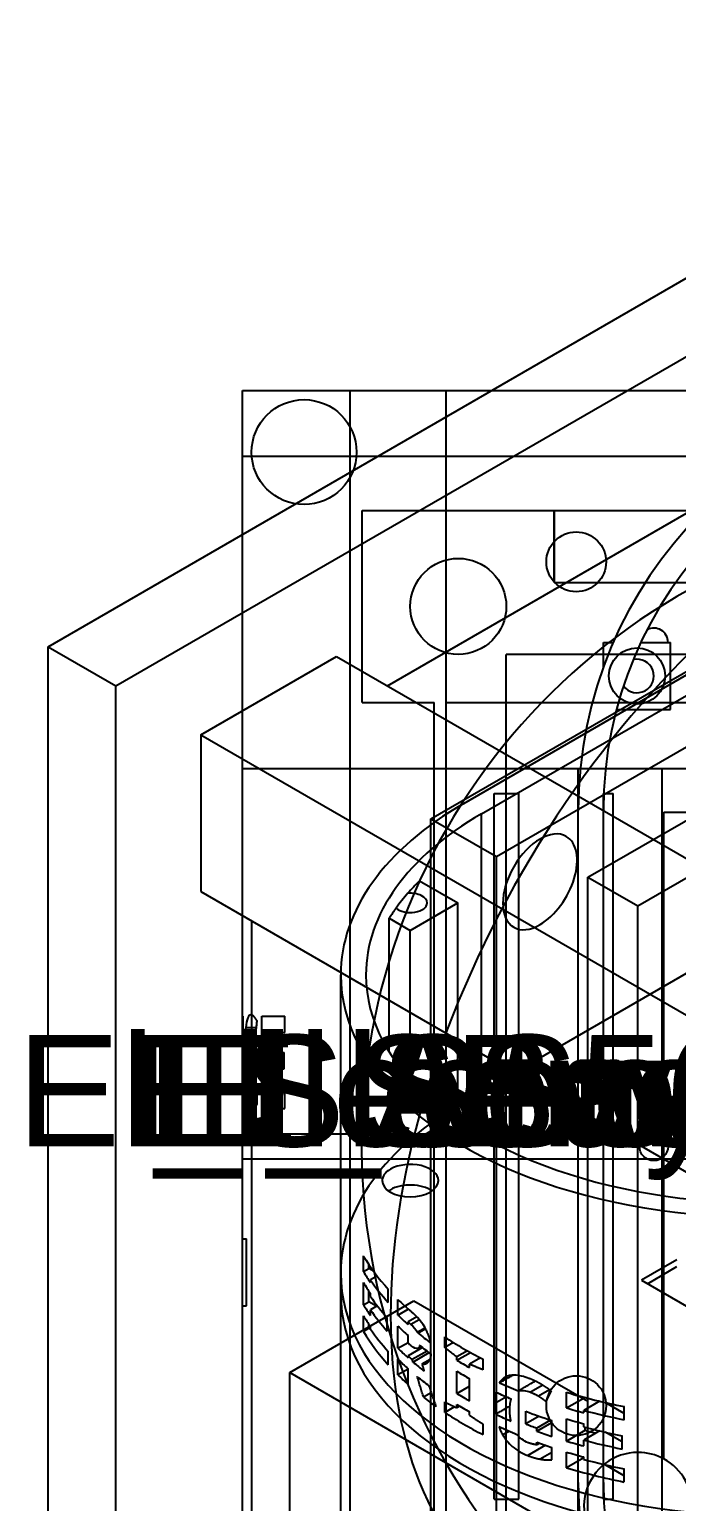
# Model space of a CAD drawing. Header units: millimetres. Extents: x 179.6 to 240.5, y 113.4 to 183.6.
# Drawn here: x 179.56 to 199.9, y 137.34 to 183.59 of the extents above; entities that cross this region are included whole.
import ezdxf
from ezdxf.enums import TextEntityAlignment as Align

# ---------------------------------------------------------------- set-up
doc = ezdxf.new("R2010")
doc.units = ezdxf.units.MM
for name, color, linetype in [('A_08_Bay_Brackets_Bay_Lid', 7, 'CONTINUOUS'), ('A_08_Bay_Brackets_El_AS5600_Cap', 7, 'CONTINUOUS'), ('A_08_Bay_Brackets_El_Servo_Bracket', 7, 'CONTINUOUS'), ('A_08_Bay_Brackets_El_Servo_Sleeve', 7, 'CONTINUOUS'), ('A_08_Bay_Brackets_El_Sleeve_Backplate', 7, 'CONTINUOUS'), ('A_08_Bay_Brackets_Electronics_Bay', 7, 'CONTINUOUS'), ('V_08_Bay_Brackets_Bay_Lid_0', 7, 'CONTINUOUS'), ('V_08_Bay_Brackets_Bay_Lid_1', 7, 'CONTINUOUS'), ('V_08_Bay_Brackets_Bay_Lid_2', 7, 'CONTINUOUS'), ('V_08_Bay_Brackets_Bay_Lid_3', 7, 'CONTINUOUS'), ('V_08_Bay_Brackets_El_AS5600_Cap_2', 7, 'CONTINUOUS'), ('V_08_Bay_Brackets_El_AS5600_Cap_3', 7, 'CONTINUOUS'), ('V_08_Bay_Brackets_El_Servo_Bracket_2', 7, 'CONTINUOUS'), ('V_08_Bay_Brackets_El_Servo_Bracket_3', 7, 'CONTINUOUS'), ('V_08_Bay_Brackets_El_Servo_Sleeve_0', 7, 'CONTINUOUS'), ('V_08_Bay_Brackets_El_Servo_Sleeve_1', 7, 'CONTINUOUS'), ('V_08_Bay_Brackets_El_Servo_Sleeve_2', 7, 'CONTINUOUS'), ('V_08_Bay_Brackets_El_Servo_Sleeve_3', 7, 'CONTINUOUS'), ('V_08_Bay_Brackets_El_Sleeve_Backplate_2', 7, 'CONTINUOUS'), ('V_08_Bay_Brackets_El_Sleeve_Backplate_3', 7, 'CONTINUOUS'), ('V_08_Bay_Brackets_Electronics_Bay_0', 7, 'CONTINUOUS'), ('V_08_Bay_Brackets_Electronics_Bay_1', 7, 'CONTINUOUS'), ('V_08_Bay_Brackets_Electronics_Bay_2', 7, 'CONTINUOUS'), ('V_08_Bay_Brackets_Electronics_Bay_3', 7, 'CONTINUOUS')]:
    doc.layers.add(name, color=color, linetype=linetype)
doc.styles.get("Standard").update_dxf_attribs({"font": 'arial.ttf'})

msp = doc.modelspace()

# ---------------------------------------------------------------- linework, layer by layer
at = {"layer": 'V_08_Bay_Brackets_Bay_Lid_0'}
msp.add_line((196.806, 148.104), (196.806, 148.896), dxfattribs=at)
for points in [[(196.806, 148.896), (197.136, 148.896), (198.112, 148.896), (199.684, 148.896), (201.773, 148.896), (204.275, 148.896), (207.064, 148.896), (210, 148.896), (212.936, 148.896), (215.725, 148.896), (218.227, 148.896), (220.316, 148.896), (221.888, 148.896), (222.864, 148.896), (223.194, 148.896)], [(196.806, 148.104), (197.136, 148.104), (198.112, 148.104), (199.684, 148.104), (201.773, 148.104), (204.275, 148.104), (207.064, 148.104), (210, 148.104), (212.936, 148.104), (215.725, 148.104), (218.227, 148.104), (220.316, 148.104), (221.888, 148.104), (222.864, 148.104), (223.194, 148.104)]]:
    msp.add_open_spline(points, degree=1, dxfattribs=at)
at = {"layer": 'V_08_Bay_Brackets_Bay_Lid_1'}
msp.add_line((196.806, 137.944), (196.806, 159.056), dxfattribs=at)
msp.add_circle((198.653, 163.278), 0.884, dxfattribs=at)
for centre, start, end in [((210, 159.056), 0, 180), ((210, 137.944), 180, 0)]:
    msp.add_arc(centre, 13.194, start, end, dxfattribs=at)
at = {"layer": 'V_08_Bay_Brackets_Bay_Lid_2'}
for p, q in [((186.25, 148.104), (186.25, 148.896)), ((199.444, 148.104), (199.444, 148.896)), ((199.444, 148.896), (220.556, 148.896)), ((199.444, 148.104), (220.556, 148.104))]:
    msp.add_line(p, q, dxfattribs=at)
for points in [[(186.25, 148.896), (186.333, 148.896), (186.581, 148.896), (186.99, 148.896), (187.557, 148.896), (188.272, 148.896), (189.129, 148.896), (190.115, 148.896), (191.218, 148.896), (192.425, 148.896), (193.72, 148.896), (195.087, 148.896), (196.508, 148.896), (197.967, 148.896), (199.444, 148.896)], [(186.25, 148.104), (186.333, 148.104), (186.581, 148.104), (186.99, 148.104), (187.557, 148.104), (188.272, 148.104), (189.129, 148.104), (190.115, 148.104), (191.218, 148.104), (192.425, 148.104), (193.72, 148.104), (195.087, 148.104), (196.508, 148.104), (197.967, 148.104), (199.444, 148.104)]]:
    msp.add_open_spline(points, degree=1, dxfattribs=at)
at = {"layer": 'V_08_Bay_Brackets_Bay_Lid_3'}
for p, q in [((193.206, 149.901), (208.134, 158.519)), ((199.909, 144.937), (198.795, 144.293)), ((189.342, 143.868), (189.342, 144.514)), ((198.981, 144.185), (199.909, 144.721)), ((198.795, 144.293), (202.153, 142.354))]:
    msp.add_line(p, q, dxfattribs=at)
for centre, major_axis, start_param, end_param in [((202.536, 144.514), (13.194, 0), 2.356194, 3.141593), ((191.527, 147.423), (-0.884, 0), -0.785398, 0), ((191.527, 147.423), (-0.884, 0), -3.141593, -0.785398), ((191.527, 147.423), (-0.884, 0), 0, -3.141593), ((191.527, 146.776), (-0.884, 0), -0.785398, -0.685719), ((191.527, 146.776), (-0.884, 0), -2.455873, -0.785398), ((202.536, 144.514), (13.194, 0), 3.141593, 5.497787), ((202.536, 143.868), (13.194, 0), 3.141593, 5.497787)]:
    msp.add_ellipse(centre, major_axis=major_axis, ratio=0.57735, start_param=start_param, end_param=end_param, dxfattribs=at)
at = {"layer": 'V_08_Bay_Brackets_El_AS5600_Cap_2'}
for p, q in [((199.5, 138.679), (199.5, 159)), ((199.5, 159), (206, 159))]:
    msp.add_line(p, q, dxfattribs=at)
for centre, radius, start, end in [((210, 148.5), 20, 101.537, -90), ((198.686, 137.186), 1.7, 90, 28.5974), ((198.686, 137.186), 1.7, 61.4026, 90), ((198.686, 137.186), 1.7, 28.5974, 61.4026)]:
    msp.add_arc(centre, radius, start, end, dxfattribs=at)
at = {"layer": 'V_08_Bay_Brackets_El_AS5600_Cap_3'}
msp.add_ellipse((205.05, 151.358), major_axis=(10, 17.321), ratio=0.57735, start_param=0, end_param=-3.141593, dxfattribs=at)
at = {"layer": 'V_08_Bay_Brackets_El_Servo_Bracket_2'}
for p, q in [((186.25, 170.179), (233.75, 170.179)), ((186.25, 126.821), (186.25, 170.179))]:
    msp.add_line(p, q, dxfattribs=at)
for centre in [(196.744, 166.865), (196.744, 140.353)]:
    msp.add_circle(centre, 0.939, dxfattribs=at)
at = {"layer": 'V_08_Bay_Brackets_El_Servo_Bracket_3'}
for p, q in [((197.112, 156.956), (230.699, 176.348)), ((198.674, 156.054), (232.262, 175.446)), ((197.112, 156.956), (198.674, 156.054)), ((197.112, 135.986), (197.112, 156.956)), ((198.674, 120.652), (198.674, 156.054)), ((187.738, 141.397), (191.644, 143.652)), ((191.644, 143.652), (197.112, 140.495)), ((187.738, 141.397), (197.112, 135.986)), ((187.738, 126.966), (187.738, 141.397))]:
    msp.add_line(p, q, dxfattribs=at)
at = {"layer": 'V_08_Bay_Brackets_El_Servo_Sleeve_0'}
for p, q in [((189.643, 172.25), (192.659, 172.25)), ((189.643, 124.75), (189.643, 172.25)), ((192.659, 124.75), (192.659, 172.25)), ((192.659, 168.48), (230.357, 168.48)), ((192.659, 162.448), (230.357, 162.448))]:
    msp.add_line(p, q, dxfattribs=at)
at = {"layer": 'V_08_Bay_Brackets_El_Servo_Sleeve_1'}
for p, q in [((189.643, 124.75), (189.643, 172.25)), ((189.643, 172.25), (192.659, 172.25)), ((192.659, 124.75), (192.659, 172.25)), ((192.659, 168.48), (230.357, 168.48)), ((192.659, 162.448), (230.357, 162.448))]:
    msp.add_line(p, q, dxfattribs=at)
at = {"layer": 'V_08_Bay_Brackets_El_Servo_Sleeve_2'}
for p, q in [((186.25, 124.75), (186.25, 172.25)), ((186.25, 172.25), (233.75, 172.25)), ((190.02, 162.448), (190.02, 168.48)), ((190.02, 168.48), (196.052, 168.48)), ((196.052, 166.218), (196.052, 168.48)), ((196.052, 168.48), (196.052, 167.349)), ((196.052, 167.349), (196.052, 166.218)), ((196.052, 166.218), (223.948, 166.218)), ((196.052, 166.218), (223.948, 166.218)), ((194.544, 133.044), (194.544, 163.956)), ((225.456, 163.956), (194.544, 163.956)), ((190.02, 162.448), (192.282, 162.448)), ((192.282, 134.552), (192.282, 162.448))]:
    msp.add_line(p, q, dxfattribs=at)
msp.add_circle((193.036, 165.464), 1.508, dxfattribs=at)
at = {"layer": 'V_08_Bay_Brackets_El_Servo_Sleeve_3'}
for p, q in [((180.144, 164.198), (213.732, 183.59)), ((182.277, 162.967), (215.864, 182.359)), ((190.807, 162.967), (208.934, 173.432)), ((180.144, 164.198), (182.277, 162.967)), ((180.144, 125.415), (180.144, 164.198)), ((184.943, 161.428), (189.208, 163.89)), ((189.208, 163.89), (215.864, 148.5)), ((182.277, 124.183), (182.277, 162.967)), ((184.943, 161.428), (184.943, 156.503)), ((184.943, 161.428), (211.599, 146.038)), ((184.943, 156.503), (211.599, 141.113)), ((186.542, 155.58), (186.542, 134.649))]:
    msp.add_line(p, q, dxfattribs=at)
at = {"layer": 'V_08_Bay_Brackets_El_Sleeve_Backplate_2'}
for p, q in [((186.25, 124.75), (186.25, 172.25)), ((186.25, 172.25), (233.75, 172.25))]:
    msp.add_line(p, q, dxfattribs=at)
msp.add_circle((188.189, 170.311), 1.648, dxfattribs=at)
at = {"layer": 'V_08_Bay_Brackets_El_Sleeve_Backplate_3'}
for p, q in [((192.178, 158.79), (225.766, 178.181)), ((194.234, 157.602), (227.822, 176.994)), ((192.178, 120.006), (192.178, 158.79)), ((192.178, 158.79), (194.234, 157.602)), ((194.234, 118.819), (194.234, 157.602))]:
    msp.add_line(p, q, dxfattribs=at)
for start_param, end_param in [(0, -3.141593), (-2.356194, 0), (-3.141593, -2.356194)]:
    msp.add_ellipse((195.605, 156.811), major_axis=(0.824, 1.427), ratio=0.57735, start_param=start_param, end_param=end_param, dxfattribs=at)
at = {"layer": 'V_08_Bay_Brackets_Electronics_Bay_0'}
for p, q in [((196.806, 136.625), (196.806, 160.375)), ((197.597, 137.417), (197.597, 159.583)), ((197.597, 159.583), (197.907, 159.583)), ((197.907, 137.417), (197.907, 159.583)), ((197.597, 137.417), (197.907, 137.417))]:
    msp.add_line(p, q, dxfattribs=at)
msp.add_open_spline([(196.806, 160.375), (197.136, 160.375), (198.112, 160.375), (199.684, 160.375), (201.773, 160.375), (204.275, 160.375), (207.064, 160.375), (210, 160.375), (212.936, 160.375), (215.725, 160.375), (218.227, 160.375), (220.316, 160.375), (221.888, 160.375), (222.864, 160.375), (223.194, 160.375)], degree=1, dxfattribs=at)
at = {"layer": 'V_08_Bay_Brackets_Electronics_Bay_1'}
for p, q in [((197.597, 163.557), (197.597, 164.333)), ((197.597, 164.333), (197.907, 164.333)), ((198.776, 164.333), (199.708, 164.333)), ((199.708, 162.222), (199.708, 164.333)), ((198.008, 162.222), (199.708, 162.222)), ((196.806, 137.944), (196.806, 159.056)), ((197.597, 137.944), (197.597, 159.056))]:
    msp.add_line(p, q, dxfattribs=at)
msp.add_circle((199.181, 148.5), 0.449, dxfattribs=at)
for centre, radius, start, end in [((210, 159.056), 13.194, 0, 180), ((210, 159.056), 12.403, 0, 180), ((199.181, 164.333), 0.449, 0, 117.7651), ((198.653, 163.278), 0.528, -143.4275, 102.6077), ((210, 137.944), 13.194, 180, 0), ((210, 137.944), 12.403, 180, 0)]:
    msp.add_arc(centre, radius, start, end, dxfattribs=at)
at = {"layer": 'V_08_Bay_Brackets_Electronics_Bay_2'}
for p, q in [((186.25, 152.59), (186.25, 160.375)), ((199.444, 136.625), (199.444, 160.375)), ((199.444, 160.375), (220.556, 160.375)), ((194.167, 159.583), (194.943, 159.583)), ((194.167, 137.417), (194.167, 159.583)), ((194.943, 137.417), (194.943, 159.583)), ((186.276, 152.184), (186.276, 152.59)), ((186.681, 152.226), (186.355, 152.226)), ((186.859, 151.989), (186.859, 152.59)), ((187.59, 152.082), (187.59, 152.59)), ((186.25, 151.566), (186.25, 151.989)), ((186.252, 151.989), (186.252, 152.119)), ((186.67, 152.123), (186.528, 152.123)), ((186.667, 152.088), (186.591, 152.088)), ((186.859, 151.989), (187.053, 151.989)), ((187.053, 151.989), (187.053, 152.082)), ((186.252, 150.711), (186.252, 151.566)), ((186.493, 150.834), (186.493, 151.322)), ((186.711, 151.322), (186.493, 151.322)), ((186.711, 150.711), (186.711, 151.322)), ((186.859, 150.711), (186.859, 151.566)), ((186.859, 151.566), (187.053, 151.566)), ((187.053, 151.448), (187.053, 151.566)), ((187.56, 150.94), (187.56, 151.448)), ((186.389, 151.106), (186.316, 151.106)), ((186.578, 150.711), (186.578, 150.834)), ((186.711, 150.834), (186.578, 150.834)), ((187.053, 150.711), (187.053, 150.94)), ((186.25, 150.289), (186.25, 150.711)), ((186.578, 150.711), (186.711, 150.711)), ((186.859, 150.711), (187.053, 150.711)), ((186.252, 150.159), (186.252, 150.289)), ((186.276, 149.688), (186.276, 150.094)), ((186.711, 150.039), (186.352, 150.039)), ((186.711, 150.147), (186.51, 150.147)), ((186.711, 150.159), (186.545, 150.159)), ((186.578, 150.188), (186.578, 150.289)), ((186.578, 150.289), (186.711, 150.289)), ((186.711, 150.188), (186.578, 150.188)), ((186.711, 149.813), (186.711, 150.289)), ((186.859, 149.688), (186.859, 150.289)), ((186.859, 150.289), (187.053, 150.289)), ((187.053, 150.196), (187.053, 150.289)), ((187.59, 149.688), (187.59, 150.196)), ((186.25, 145.597), (186.25, 149.688)), ((186.38, 143.486), (186.38, 145.597)), ((186.25, 136.625), (186.25, 143.486)), ((194.167, 137.417), (194.943, 137.417))]:
    msp.add_line(p, q, dxfattribs=at)
for points, degree in [([(186.25, 160.375), (186.333, 160.375), (186.581, 160.375), (186.99, 160.375), (187.557, 160.375), (188.272, 160.375), (189.129, 160.375), (190.115, 160.375), (191.218, 160.375), (192.425, 160.375), (193.72, 160.375), (195.087, 160.375), (196.508, 160.375), (197.967, 160.375), (199.444, 160.375)], 1), ([(186.611, 152.582), (186.561, 152.631), (186.516, 152.631)], 2), ([(186.25, 152.59), (186.25, 152.59), (186.276, 152.59)], 2), ([(186.276, 152.184), (186.258, 152.151), (186.252, 152.119)], 2), ([(186.355, 152.226), (186.343, 152.113), (186.336, 151.989)], 2), ([(186.704, 152.452), (186.659, 152.535), (186.611, 152.582)], 2), ([(186.704, 152.452), (186.657, 151.989)], 1), ([(186.859, 152.59), (187.157, 152.59), (187.59, 152.59)], 2), ([(186.25, 151.989), (186.252, 151.989)], 1), ([(186.336, 151.989), (186.378, 151.989), (186.441, 151.989)], 2), ([(186.441, 151.989), (186.473, 152.125), (186.528, 152.123)], 2), ([(186.528, 152.123), (186.558, 152.122), (186.591, 152.088)], 2), ([(186.591, 152.088), (186.623, 152.055), (186.652, 151.989)], 2), ([(186.652, 151.989), (186.657, 151.989)], 1), ([(186.652, 151.989), (186.657, 151.989)], 1), ([(186.859, 151.989), (186.95, 151.989), (187.053, 151.989)], 2), ([(187.053, 152.082), (187.289, 152.082), (187.59, 152.082)], 2), ([(186.25, 151.566), (186.252, 151.566)], 1), ([(186.321, 151.566), (186.316, 151.338), (186.316, 151.106)], 2), ([(186.321, 151.566), (186.352, 151.566), (186.397, 151.566)], 2), ([(186.321, 151.566), (186.397, 151.566)], 1), ([(186.389, 151.119), (186.389, 151.346), (186.397, 151.566)], 2), ([(186.493, 151.322), (186.585, 151.322), (186.711, 151.322)], 2), ([(186.859, 151.566), (186.95, 151.566), (187.053, 151.566)], 2), ([(187.053, 151.448), (187.277, 151.448), (187.56, 151.448)], 2), ([(186.316, 151.106), (186.316, 150.908), (186.319, 150.711)], 2), ([(186.396, 150.711), (186.389, 150.912), (186.389, 151.119)], 2), ([(186.493, 150.834), (186.532, 150.834), (186.578, 150.834)], 2), ([(187.053, 150.94), (187.277, 150.94), (187.56, 150.94)], 2), ([(186.25, 150.711), (186.252, 150.711)], 1), ([(186.319, 150.711), (186.351, 150.711), (186.396, 150.711)], 2), ([(186.578, 150.711), (186.639, 150.711), (186.711, 150.711)], 2), ([(186.859, 150.711), (186.95, 150.711), (187.053, 150.711)], 2), ([(186.25, 150.289), (186.252, 150.289)], 1), ([(186.252, 150.159), (186.258, 150.127), (186.276, 150.094)], 2), ([(186.333, 150.289), (186.373, 150.289), (186.432, 150.289)], 2), ([(186.333, 150.289), (186.34, 150.158), (186.352, 150.039)], 2), ([(186.51, 150.147), (186.477, 150.144), (186.449, 150.196), (186.432, 150.289)], 3), ([(186.545, 150.159), (186.528, 150.147), (186.51, 150.147)], 2), ([(186.578, 150.188), (186.561, 150.171), (186.545, 150.159)], 2), ([(186.578, 150.289), (186.639, 150.289), (186.711, 150.289)], 2), ([(186.859, 150.289), (186.95, 150.289), (187.053, 150.289)], 2), ([(187.053, 150.196), (187.289, 150.196), (187.59, 150.196)], 2), ([(186.25, 149.688), (186.25, 149.688), (186.276, 149.688)], 2), ([(186.507, 149.647), (186.554, 149.646), (186.605, 149.684)], 2), ([(186.605, 149.684), (186.657, 149.724), (186.711, 149.813)], 2), ([(186.859, 149.688), (187.157, 149.688), (187.59, 149.688)], 2), ([(186.25, 145.597), (186.25, 145.597), (186.38, 145.597)], 2), ([(186.25, 143.486), (186.25, 143.486), (186.38, 143.486)], 2)]:
    msp.add_open_spline(points, degree=degree, dxfattribs=at)
for points, knots in [([(186.516, 152.631), (186.477, 152.633), (186.445, 152.602), (186.418, 152.539), (186.388, 152.469), (186.369, 152.355), (186.355, 152.226)], [0, 0, 0, 0, 0.475261, 0.475261, 0.475261, 1, 1, 1, 1]), ([(186.352, 150.039), (186.363, 149.925), (186.38, 149.825), (186.403, 149.757), (186.431, 149.681), (186.466, 149.644), (186.507, 149.647)], [0, 0, 0, 0, 0.466861, 0.466861, 0.466861, 1, 1, 1, 1])]:
    msp.add_open_spline(points, degree=3, knots=knots, dxfattribs=at)
at = {"layer": 'V_08_Bay_Brackets_Electronics_Bay_3'}
for p, q in [((193.206, 159.273), (208.134, 167.892)), ((193.766, 158.95), (208.694, 167.569)), ((193.766, 148.823), (193.766, 158.95)), ((191.818, 156.843), (193.02, 156.149)), ((191.449, 156.45), (191.449, 156.453)), ((191.081, 155.986), (191.081, 155.988)), ((191.527, 155.287), (193.02, 156.149)), ((193.02, 149.294), (193.02, 156.149)), ((190.868, 151.459), (190.868, 155.668)), ((190.868, 155.668), (191.527, 155.287)), ((191.527, 150.589), (191.527, 155.287)), ((189.342, 134.495), (189.342, 153.887)), ((190.057, 144.565), (190.057, 145.056)), ((190.229, 144.664), (190.229, 144.784)), ((190.057, 144.565), (190.229, 144.664)), ((190.369, 144.583), (190.229, 144.664)), ((190.488, 144.425), (190.275, 144.302)), ((190.275, 144.226), (190.275, 144.302)), ((190.057, 143.522), (190.057, 144.22)), ((190.229, 143.621), (190.229, 143.948)), ((190.275, 143.784), (190.275, 143.881)), ((190.834, 143.596), (190.834, 144.011)), ((190.057, 143.522), (190.229, 143.621)), ((190.47, 143.482), (190.229, 143.621)), ((190.488, 143.492), (190.275, 143.369)), ((191.141, 143.199), (191.141, 143.69)), ((191.141, 143.199), (191.465, 143.386)), ((190.057, 142.686), (190.057, 143.177)), ((190.275, 143.183), (190.275, 143.369)), ((190.805, 142.696), (190.805, 143.111)), ((191.731, 143.141), (191.458, 142.984)), ((191.458, 142.901), (191.458, 142.984)), ((191.81, 143.054), (191.55, 142.904)), ((190.229, 142.785), (190.057, 142.686)), ((190.229, 142.785), (190.229, 142.905)), ((190.278, 142.757), (190.229, 142.785)), ((190.275, 142.762), (190.275, 142.838)), ((191.141, 142.156), (191.141, 142.854)), ((191.458, 142.323), (191.458, 142.556)), ((191.994, 142.793), (191.759, 142.658)), ((192.609, 142.181), (192.609, 142.512)), ((190.834, 141.641), (190.834, 142.056)), ((191.141, 142.156), (191.458, 142.339)), ((191.912, 142.177), (191.458, 141.915)), ((192.053, 142.069), (191.589, 141.801)), ((191.611, 141.725), (192.119, 142.019)), ((192.881, 142.338), (192.609, 142.181)), ((193.322, 142.078), (192.99, 141.886)), ((192.99, 141.78), (193.415, 142.026)), ((191.141, 141.32), (191.141, 141.811)), ((191.458, 141.858), (191.458, 141.915)), ((192.15, 141.809), (191.892, 141.661)), ((192.99, 141.78), (192.99, 141.886)), ((193.735, 141.855), (193.389, 141.655)), ((193.389, 141.549), (193.389, 141.655)), ((193.814, 141.482), (193.814, 141.814)), ((191.458, 141.503), (191.141, 141.32)), ((191.458, 141.022), (191.458, 141.513)), ((192.99, 140.737), (192.99, 141.435)), ((193.389, 140.506), (193.389, 141.204)), ((194.564, 141.275), (194.455, 141.211)), ((192.187, 140.759), (191.944, 140.618)), ((192.99, 140.737), (193.389, 140.968)), ((194.551, 140.63), (194.187, 140.42)), ((195.691, 140.996), (195.309, 140.775)), ((195.9, 140.856), (195.554, 140.656)), ((196.44, 140.283), (196.44, 140.774)), ((196.44, 140.283), (197.011, 140.613)), ((192.609, 140.142), (192.609, 140.474)), ((192.918, 140.321), (192.609, 140.142)), ((192.99, 140.286), (192.99, 140.393)), ((193.08, 140.339), (192.99, 140.286)), ((193.389, 140.055), (193.389, 140.161)), ((195.16, 139.78), (195.16, 140.178)), ((197.479, 140.494), (196.979, 140.206)), ((196.979, 140.13), (196.979, 140.206)), ((197.465, 140.487), (197.432, 140.506)), ((198.25, 140.109), (197.655, 140.453)), ((198.25, 139.911), (198.25, 140.326)), ((193.814, 139.444), (193.814, 139.776)), ((195.579, 140.022), (195.16, 139.78)), ((195.935, 139.899), (195.505, 139.65)), ((195.505, 139.55), (195.975, 139.822)), ((195.975, 139.387), (195.975, 139.885)), ((196.44, 139.24), (196.44, 139.938)), ((196.979, 139.688), (196.979, 139.785)), ((197.029, 139.58), (197.029, 139.675)), ((194.636, 139.55), (194.435, 139.434)), ((195.505, 139.55), (195.505, 139.65)), ((196.44, 139.24), (197.029, 139.58)), ((197.479, 139.562), (196.979, 139.273)), ((196.979, 139.087), (196.979, 139.273)), ((197.409, 139.521), (197.409, 139.579)), ((198.186, 139.214), (197.655, 139.52)), ((198.186, 138.991), (198.186, 139.406)), ((195.779, 139.108), (195.222, 138.787)), ((195.505, 139.123), (195.505, 139.205)), ((195.593, 139.174), (195.505, 139.123)), ((195.975, 138.886), (195.608, 138.674)), ((195.975, 138.654), (195.975, 139.042)), ((196.44, 138.404), (196.44, 138.896)), ((196.979, 138.716), (196.44, 138.404)), ((196.979, 138.666), (196.979, 138.742)), ((198.25, 138.154), (197.655, 138.498)), ((198.25, 137.956), (198.25, 138.371))]:
    msp.add_line(p, q, dxfattribs=at)
for centre, major_axis, start_param, end_param in [((202.536, 153.887), (13.194, 0), 2.356194, 3.141593), ((202.536, 153.887), (12.403, 0), 2.356194, 3.141593), ((202.536, 153.24), (12.403, 0), 2.614372, 2.676726), ((202.536, 153.242), (12.403, 0), 2.676726, 2.748103), ((191.527, 156.149), (-0.528, 0), -3.141593, -1.423709), ((202.536, 153.24), (12.403, 0), 2.748103, 2.795744), ((191.527, 156.149), (-0.528, 0), -5.717833, -3.141593), ((202.536, 153.887), (13.194, 0), 3.141593, 5.497787), ((202.536, 153.887), (12.403, 0), 3.141593, 5.497787), ((202.536, 147.53), (13.194, 0), 3.472419, 3.621857), ((202.536, 147.039), (13.194, 0), 3.472419, 3.519891), ((202.536, 147.115), (13.194, 0), 3.519891, 3.621857), ((202.536, 146.694), (13.194, 0), 3.472419, 3.519891), ((202.536, 145.996), (13.194, 0), 3.472419, 3.519891), ((202.536, 146.598), (13.194, 0), 3.519891, 3.617005), ((202.536, 147.53), (13.194, 0), 3.669968, 3.73037), ((202.536, 145.652), (13.194, 0), 3.472419, 3.519891), ((202.536, 146.183), (13.194, 0), 3.519891, 3.617005), ((202.536, 147.039), (13.194, 0), 3.669968, 3.715898), ((202.536, 147.122), (13.194, 0), 3.715898, 3.728488), ((202.536, 145.16), (13.194, 0), 3.472419, 3.621857), ((202.536, 145.575), (13.194, 0), 3.519891, 3.621857), ((202.536, 146.694), (13.194, 0), 3.669968, 3.715898), ((202.536, 147.039), (13.194, 0), 3.758156, 3.808815), ((202.536, 147.53), (13.194, 0), 3.860694, 3.990192), ((202.536, 145.996), (13.194, 0), 3.669968, 3.715898), ((202.536, 146.462), (13.194, 0), 3.715898, 3.729429), ((202.536, 146.694), (13.194, 0), 3.7649, 3.810786), ((202.536, 145.652), (13.194, 0), 3.669968, 3.715898), ((202.536, 146.053), (13.194, 0), 3.715898, 3.733826), ((202.536, 145.996), (13.194, 0), 3.73681, 3.782918), ((202.536, 147.039), (13.194, 0), 3.903568, 3.9464), ((202.536, 145.16), (13.194, 0), 3.669968, 3.715898), ((202.536, 145.652), (13.194, 0), 3.754828, 3.801632), ((202.536, 146.694), (13.194, 0), 3.903568, 3.9464), ((202.536, 147.039), (13.194, 0), 4.041219, 4.097171), ((202.536, 145.16), (13.194, 0), 3.780408, 3.828225), ((202.536, 145.996), (13.194, 0), 3.903568, 3.9464), ((202.536, 146.694), (13.194, 0), 4.030427, 4.076581), ((202.536, 147.53), (13.194, 0), 4.232125, 4.381562), ((202.536, 145.16), (13.194, 0), 3.860694, 3.990192), ((202.536, 145.652), (13.194, 0), 3.903568, 3.9464), ((202.536, 146.495), (13.194, 0), 4.119205, 4.191987), ((202.536, 147.039), (13.194, 0), 4.174617, 4.175984), ((202.536, 147.039), (13.194, 0), 4.232125, 4.277686), ((202.536, 147.115), (13.194, 0), 4.277686, 4.381562), ((202.536, 145.996), (13.194, 0), 4.029652, 4.07575), ((202.536, 145.652), (13.194, 0), 4.039448, 4.093382), ((202.536, 146.096), (13.194, 0), 4.119205, 4.150379), ((202.536, 146.694), (13.194, 0), 4.232125, 4.277686), ((202.536, 146.598), (13.194, 0), 4.277686, 4.376422), ((202.536, 145.996), (13.194, 0), 4.150379, 4.191987), ((202.536, 145.996), (13.194, 0), 4.232125, 4.277686), ((202.536, 146.183), (13.194, 0), 4.277686, 4.376422), ((202.536, 145.996), (12.403, 0), 4.252295, 4.281436), ((202.536, 145.652), (13.194, 0), 4.150379, 4.191987), ((202.536, 145.652), (13.194, 0), 4.232125, 4.277686), ((202.536, 145.16), (13.194, 0), 4.232125, 4.381562), ((202.536, 145.575), (13.194, 0), 4.277686, 4.381562)]:
    msp.add_ellipse(centre, major_axis=major_axis, ratio=0.57735, start_param=start_param, end_param=end_param, dxfattribs=at)
for points, degree in [([(192.026, 142.736), (191.911, 142.96), (191.727, 143.16), (191.563, 143.3)], 3), ([(191.55, 142.904), (191.626, 142.837), (191.705, 142.753), (191.759, 142.658)], 3), ([(191.759, 142.658), (191.771, 142.634)], 1), ([(191.771, 142.634), (192.007, 142.771)], 1), ([(192.171, 142.325), (192.137, 142.519), (192.026, 142.736)], 2), ([(191.77, 142.155), (191.722, 142.124), (191.636, 142.167), (191.556, 142.237)], 3), ([(191.823, 142.248), (191.811, 142.182), (191.77, 142.155)], 2), ([(191.868, 142.211), (191.77, 142.155)], 1), ([(192.99, 141.886), (192.795, 142.031), (192.609, 142.181)], 2), ([(191.611, 141.725), (191.589, 141.801)], 1), ([(191.892, 141.661), (191.981, 141.65), (192.046, 141.687)], 2), ([(191.892, 141.661), (191.963, 141.439)], 1), ([(192.046, 141.687), (192.083, 141.709), (192.111, 141.744)], 2), ([(192.111, 141.744), (192.175, 141.829), (192.187, 141.969)], 2), ([(193.814, 141.482), (193.597, 141.566), (193.389, 141.655)], 2), ([(191.944, 140.618), (191.746, 141.267)], 1), ([(194.33, 141.074), (194.746, 141.314)], 1), ([(194.455, 141.211), (194.38, 141.153), (194.33, 141.074)], 2), ([(194.507, 141.247), (194.479, 141.231), (194.455, 141.211)], 2), ([(194.921, 140.818), (195.454, 141.126)], 1), ([(195.629, 141.033), (195.447, 141.138), (195.257, 141.21)], 2), ([(192.113, 140.981), (192.332, 140.331)], 1), ([(194.219, 140.78), (194.186, 140.609), (194.187, 140.42)], 2), ([(194.921, 140.818), (195.019, 140.852), (195.163, 140.832), (195.309, 140.775)], 3), ([(195.309, 140.775), (195.433, 140.728), (195.554, 140.656)], 2), ([(195.554, 140.656), (195.674, 140.586), (195.778, 140.497)], 2), ([(195.953, 140.816), (195.803, 140.933), (195.629, 141.033)], 2), ([(195.953, 140.816), (195.793, 140.491)], 1), ([(192.609, 140.474), (192.795, 140.378), (192.99, 140.286)], 2), ([(194.187, 140.42), (194.187, 140.258), (194.211, 140.086)], 2), ([(194.211, 140.086), (194.66, 140.345)], 1), ([(194.656, 140.219), (194.653, 140.406), (194.701, 140.565)], 2), ([(194.692, 139.871), (194.654, 140.051), (194.656, 140.219)], 2), ([(195.778, 140.497), (195.803, 140.511)], 1), ([(193.389, 140.055), (193.597, 139.913), (193.814, 139.776)], 2), ([(194.312, 139.694), (194.36, 139.566), (194.435, 139.434)], 2), ([(195.233, 139.191), (195.096, 139.242), (194.964, 139.337), (194.88, 139.447)], 3), ([(195.222, 138.787), (195.419, 138.71), (195.608, 138.674)], 2), ([(195.375, 139.147), (195.307, 139.162), (195.233, 139.191)], 2), ([(195.505, 139.123), (195.441, 139.132), (195.375, 139.147)], 2), ([(195.608, 138.674), (195.798, 138.64), (195.975, 138.654)], 2)]:
    msp.add_open_spline(points, degree=degree, dxfattribs=at)
for points, knots in [([(195.257, 141.21), (195.1, 141.27), (194.943, 141.311), (194.808, 141.314), (194.686, 141.317), (194.586, 141.294), (194.507, 141.247)], [0, 0, 0, 0, 0.4752608, 0.4752608, 0.4752608, 0.8998955, 0.8998955, 0.8998955, 0.8998955]), ([(194.435, 139.434), (194.507, 139.306), (194.607, 139.186), (194.733, 139.074), (194.876, 138.949), (195.049, 138.853), (195.222, 138.787)], [0, 0, 0, 0, 0.466861, 0.466861, 0.466861, 1, 1, 1, 1])]:
    msp.add_open_spline(points, degree=3, knots=knots, dxfattribs=at)

# ---------------------------------------------------------------- texts
at = {"layer": 'A_08_Bay_Brackets_Bay_Lid'}
msp.add_text('Bay_Lid  (clear)', height=3.5, dxfattribs=at).set_placement((210, 148.5), align=Align.CENTER)
at = {"layer": 'A_08_Bay_Brackets_El_AS5600_Cap'}
msp.add_text('El_AS5600_Cap  (white)', height=3.5, dxfattribs=at).set_placement((210, 148.5), align=Align.CENTER)
at = {"layer": 'A_08_Bay_Brackets_El_Servo_Bracket'}
msp.add_text('El_Servo_Bracket  (grey)', height=3.5, dxfattribs=at).set_placement((210, 148.5), align=Align.CENTER)
at = {"layer": 'A_08_Bay_Brackets_El_Servo_Sleeve'}
msp.add_text('El_Servo_Sleeve  (grey)', height=3.5, dxfattribs=at).set_placement((210, 148.5), align=Align.CENTER)
at = {"layer": 'A_08_Bay_Brackets_El_Sleeve_Backplate'}
msp.add_text('El_Sleeve_Backplate  (grey)', height=3.5, dxfattribs=at).set_placement((210, 148.5), align=Align.CENTER)
at = {"layer": 'A_08_Bay_Brackets_Electronics_Bay'}
msp.add_text('Electronics_Bay  (grey)', height=3.5, dxfattribs=at).set_placement((210, 148.5), align=Align.CENTER)

doc.saveas('drawing.dxf')
